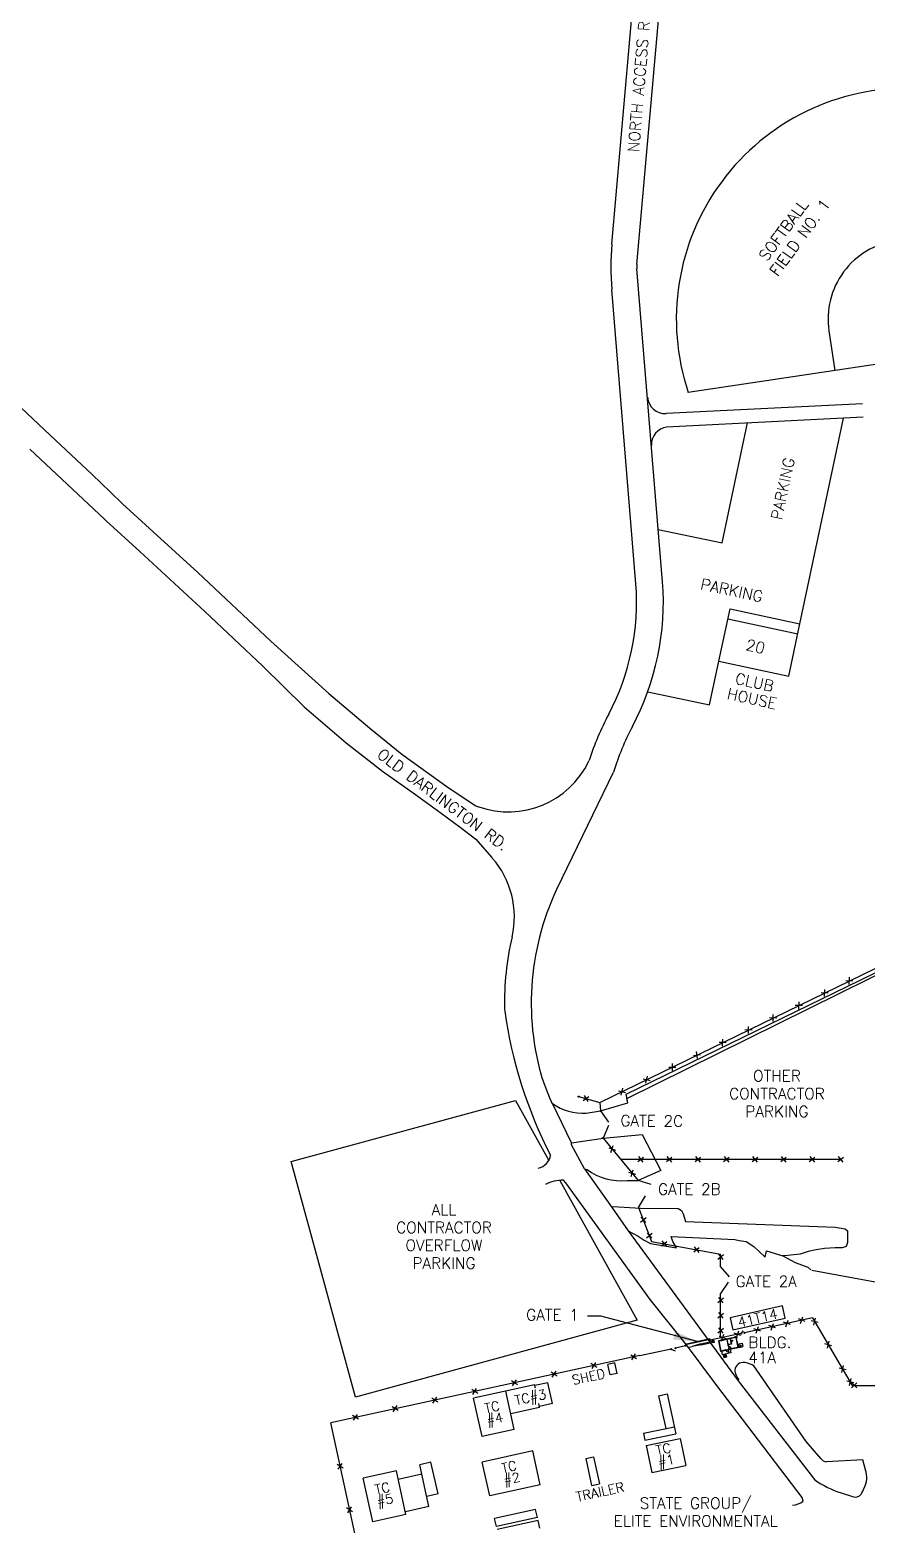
# Model space of a CAD drawing. Extents: x -16413 to 78405, y -232 to 83089.
# Drawn here: x -5337 to 5918, y 52197 to 72311 of the extents above; entities that cross this region are included whole.
import ezdxf
from ezdxf.enums import TextEntityAlignment as Align

# ---------------------------------------------------------------- set-up
doc = ezdxf.new("R2010")
doc.units = 0
doc.header["$LTSCALE"] = 350
doc.header["$MEASUREMENT"] = 0
doc.layers.add('BACKGROUND', color=7, linetype='CONTINUOUS')
doc.styles.add('SIMPLEX', font='SIMPLEX')

msp = doc.modelspace()

# ---------------------------------------------------------------- linework, layer by layer
at = {"layer": 'BACKGROUND'}
for p, q in [((2487, 69428), (3120, 76658)), ((2824, 69153), (3477, 76610)), ((3169, 64888), (2824, 69095)), ((2810, 64858), (2485, 68820)), ((5404, 68262), (5484, 67729)), ((7073, 67967), (3513, 67435)), ((-5066, 66857), (-5536, 67301)), ((5858, 67280), (3217, 67149)), ((5863, 67100), (3223, 66967)), ((3969, 65410), (4312, 67023)), ((5014, 64323), (5601, 67087)), ((-4501, 66330), (-5066, 66857)), ((-5337, 66669), (-4335, 65731)), ((-4260, 66097), (-4501, 66330)), ((-4091, 65934), (-4260, 66097)), ((-3681, 65560), (-4091, 65934)), ((-4310, 65706), (-4335, 65731)), ((-3861, 65293), (-4310, 65706)), ((3111, 65592), (3969, 65410)), ((-3681, 65560), (-3078, 65012)), ((-3861, 65293), (-2987, 64486)), ((-3078, 65012), (-2100, 64088)), ((-2987, 64486), (-2207, 63750)), ((3925, 63819), (4075, 64523)), ((4046, 64388), (4985, 64188)), ((4075, 64523), (5014, 64323)), ((4864, 63619), (5014, 64323)), ((-2100, 64088), (-1316, 63382)), ((3800, 63232), (3925, 63819)), ((3925, 63819), (4864, 63619)), ((-2207, 63750), (-1648, 63203)), ((-1316, 63382), (-769, 62917)), ((2969, 63408), (3800, 63232)), ((-1648, 63203), (-1087, 62721)), ((-769, 62917), (-337, 62566)), ((-1087, 62721), (-595, 62339)), ((-337, 62566), (284, 62118)), ((2175, 62472), (2181, 62484)), ((-595, 62339), (-155, 62027)), ((1820, 60900), (2508, 62327)), ((-155, 62027), (194, 61772)), ((284, 62118), (660, 61872)), ((194, 61772), (449, 61587)), ((660, 61872), (696, 61859)), ((2325, 57882), (10646, 61939)), ((2678, 57994), (10435, 61777)), ((2690, 57934), (10435, 61777)), ((449, 61587), (660, 61425)), ((660, 61425), (868, 61184)), ((868, 61184), (880, 61171)), ((5678, 59470), (5680, 59566)), ((5396, 59355), (5300, 59358)), ((5346, 59308), (5349, 59404)), ((5727, 59516), (5631, 59519)), ((5049, 59186), (4953, 59189)), ((5000, 59139), (5003, 59235)), ((4703, 59017), (4607, 59020)), ((4654, 58971), (4657, 59067)), ((3976, 58640), (3979, 58736)), ((4372, 58856), (4276, 58858)), ((4322, 58809), (4325, 58905)), ((3638, 58472), (3625, 58567)), ((4025, 58687), (3930, 58689)), ((3252, 58358), (3348, 58357)), ((3300, 58310), (3300, 58406)), ((3584, 58513), (3679, 58526)), ((2907, 58199), (3000, 58179)), ((2944, 58142), (2964, 58236)), ((2040, 57962), (2325, 57882)), ((2099, 57908), (2179, 57961)), ((2113, 57975), (2165, 57894)), ((2575, 58037), (2669, 58017)), ((2612, 57980), (2632, 58074)), ((2701, 57877), (2678, 57994)), ((2701, 57877), (2690, 57934)), ((-1824, 57088), (1192, 57911)), ((1192, 57911), (1638, 57103)), ((1689, 57870), (1675, 57888)), ((1945, 57338), (1689, 57870)), ((2142, 57738), (2336, 57768)), ((2325, 57882), (2336, 57768)), ((2336, 57768), (2701, 57877)), ((2336, 57768), (2440, 57619)), ((2443, 57571), (2368, 57404)), ((1942, 57313), (1945, 57338)), ((1945, 57338), (2368, 57404)), ((2368, 57404), (2896, 57452)), ((2368, 57404), (2840, 56831)), ((2896, 57452), (3144, 56967)), ((2117, 56989), (1942, 57313)), ((2444, 57271), (2535, 57243)), ((2475, 57211), (2504, 57303)), ((2837, 57087), (2911, 57148)), ((2843, 57155), (2905, 57081)), ((3221, 57087), (3295, 57148)), ((3227, 57155), (3289, 57081)), ((3605, 57087), (3679, 57148)), ((3611, 57155), (3673, 57081)), ((3989, 57087), (4063, 57148)), ((3995, 57155), (4057, 57081)), ((4373, 57087), (4447, 57148)), ((4379, 57155), (4441, 57081)), ((4757, 57087), (4831, 57148)), ((4763, 57155), (4825, 57081)), ((5141, 57087), (5215, 57148)), ((5147, 57155), (5209, 57081)), ((5525, 57087), (5599, 57148)), ((5531, 57155), (5593, 57081)), ((-959, 53920), (-1824, 57088)), ((2117, 56989), (2491, 56466)), ((2117, 56989), (2153, 56979)), ((2604, 57118), (5562, 57118)), ((2712, 56945), (2804, 56916)), ((2744, 56885), (2773, 56976)), ((3144, 56967), (2840, 56831)), ((1786, 56835), (2826, 54953)), ((1869, 56802), (1838, 56838)), ((3000, 55234), (1869, 56802)), ((2691, 56833), (2840, 56831)), ((3014, 56779), (2840, 56831)), ((2846, 56468), (2937, 56625)), ((2491, 56466), (2503, 56481)), ((2491, 56466), (2707, 56156)), ((2503, 56481), (2873, 56462)), ((2846, 56468), (3021, 56014)), ((2872, 56274), (2946, 56335)), ((2873, 56462), (3380, 56455)), ((2878, 56342), (2939, 56268)), ((3380, 56455), (3425, 56428)), ((3425, 56428), (3447, 56384)), ((3447, 56384), (3476, 56283)), ((2707, 56156), (2839, 56082)), ((2707, 56156), (4183, 54140)), ((2953, 56063), (3027, 56125)), ((2959, 56131), (3021, 56057)), ((3476, 56283), (5489, 56207)), ((5489, 56207), (5568, 56192)), ((5568, 56192), (5621, 56182)), ((5621, 56182), (5653, 56155)), ((5653, 56155), (5653, 56113)), ((2839, 56082), (2919, 56032)), ((2919, 56032), (3007, 55987)), ((3007, 55987), (3357, 55926)), ((3021, 56014), (3949, 55843)), ((3153, 55952), (3227, 56014)), ((3159, 56020), (3221, 55946)), ((3282, 56080), (4140, 56041)), ((3306, 56014), (3282, 56080)), ((3357, 55926), (3306, 56014)), ((3588, 55872), (3662, 55933)), ((3594, 55940), (3655, 55866)), ((4140, 56041), (4196, 56027)), ((4196, 56027), (4293, 56013)), ((4293, 56013), (4397, 55944)), ((4397, 55944), (4546, 55801)), ((5347, 55918), (5231, 55902)), ((5489, 55928), (5347, 55918)), ((5584, 55928), (5489, 55928)), ((5637, 55944), (5584, 55928)), ((5653, 55997), (5637, 55944)), ((5653, 56113), (5653, 56055)), ((5653, 56055), (5653, 55997)), ((3912, 55774), (3986, 55836)), ((3918, 55842), (3980, 55768)), ((3949, 55674), (3949, 55843)), ((4546, 55801), (4567, 55886)), ((4567, 55886), (4785, 55818)), ((4785, 55818), (4952, 55729)), ((4808, 55818), (4785, 55818)), ((4893, 55828), (4808, 55818)), ((5019, 55844), (4893, 55828)), ((4952, 55729), (5123, 55668)), ((5125, 55876), (5019, 55844)), ((5231, 55902), (5125, 55876)), ((4067, 55538), (3949, 55674)), ((5123, 55668), (5162, 55631)), ((6077, 55456), (5176, 55620)), ((4048, 55464), (3949, 55314)), ((3949, 54714), (3949, 55314)), ((3491, 54621), (3000, 55234)), ((3912, 55191), (3986, 55253)), ((3918, 55259), (3980, 55185)), ((4780, 55145), (4077, 54987)), ((4817, 54981), (4780, 55145)), ((2826, 54953), (-959, 53920)), ((2340, 55008), (2160, 55008)), ((3640, 54665), (2340, 55008)), ((3912, 54987), (3986, 55049)), ((3918, 55055), (3980, 54981)), ((4077, 54987), (4114, 54823)), ((4114, 54823), (4817, 54981)), ((5183, 54985), (4271, 54785)), ((4626, 54821), (4658, 54911)), ((4886, 54894), (4796, 54926)), ((4825, 54865), (4857, 54955)), ((5086, 54937), (4995, 54970)), ((5024, 54908), (5056, 54999)), ((5259, 54923), (5166, 54947)), ((5183, 54985), (5719, 54076)), ((5201, 54889), (5225, 54982)), ((4224, 54774), (3809, 54684)), ((3912, 54783), (3986, 54845)), ((3918, 54851), (3980, 54777)), ((4154, 54725), (3919, 54675)), ((4023, 54704), (3933, 54736)), ((3962, 54675), (3994, 54766)), ((4151, 54720), (4079, 54705)), ((4222, 54748), (4132, 54780)), ((4162, 54734), (4139, 54729)), ((4139, 54729), (4140, 54722)), ((4151, 54720), (4178, 54588)), ((4154, 54725), (4184, 54584)), ((4167, 54710), (4158, 54708)), ((4161, 54719), (4193, 54809)), ((4162, 54734), (4167, 54710)), ((4224, 54774), (4257, 54809)), ((4488, 54806), (4397, 54838)), ((4427, 54777), (4459, 54868)), ((4687, 54850), (4597, 54882)), ((3285, 54564), (2862, 54473)), ((3285, 54564), (3338, 54540)), ((3478, 54611), (3341, 54577)), ((3805, 54701), (3474, 54628)), ((3474, 54628), (3475, 54622)), ((3807, 54695), (3475, 54622)), ((3896, 54077), (3491, 54621)), ((3523, 54592), (3567, 54602)), ((3683, 54635), (3567, 54602)), ((3686, 54621), (3567, 54602)), ((3683, 54635), (3845, 54670)), ((3686, 54621), (3683, 54635)), ((3686, 54621), (3848, 54657)), ((3805, 54701), (3807, 54695)), ((3857, 54680), (3830, 54674)), ((3830, 54674), (3836, 54647)), ((3863, 54653), (3836, 54647)), ((3845, 54670), (3848, 54657)), ((3857, 54680), (3863, 54653)), ((3919, 54675), (3949, 54534)), ((3926, 54665), (3922, 54664)), ((3924, 54664), (3935, 54611)), ((4030, 54694), (3925, 54671)), ((3925, 54671), (3952, 54539)), ((3937, 54612), (3933, 54611)), ((3934, 54678), (3935, 54674)), ((3935, 54676), (3987, 54687)), ((3940, 54598), (3936, 54597)), ((3938, 54598), (3949, 54545)), ((3951, 54545), (3947, 54544)), ((4021, 54549), (3949, 54534)), ((4020, 54553), (3952, 54539)), ((3961, 54536), (3970, 54489)), ((3963, 54539), (4016, 54550)), ((3963, 54541), (3964, 54537)), ((4088, 54515), (3970, 54489)), ((3987, 54689), (3988, 54685)), ((4016, 54552), (4016, 54548)), ((4020, 54553), (4021, 54549)), ((4030, 54694), (4050, 54599)), ((4076, 54704), (4034, 54695)), ((4034, 54695), (4048, 54624)), ((4090, 54634), (4048, 54624)), ((4095, 54630), (4049, 54621)), ((4049, 54621), (4053, 54599)), ((4053, 54599), (4050, 54599)), ((4057, 54561), (4051, 54560)), ((4051, 54560), (4052, 54556)), ((4184, 54584), (4052, 54556)), ((4052, 54556), (4059, 54525)), ((4060, 54568), (4056, 54567)), ((4056, 54567), (4057, 54561)), ((4060, 54568), (4091, 54575)), ((4060, 54568), (4061, 54562)), ((4178, 54588), (4061, 54562)), ((4076, 54704), (4080, 54681)), ((4078, 54562), (4088, 54515)), ((4079, 54705), (4084, 54681)), ((4080, 54681), (4084, 54681)), ((4084, 54681), (4108, 54686)), ((4085, 54657), (4089, 54658)), ((4085, 54657), (4090, 54634)), ((4089, 54658), (4095, 54630)), ((4160, 54698), (4156, 54697)), ((4158, 54697), (4166, 54658)), ((4168, 54659), (4164, 54658)), ((4168, 54672), (4165, 54671)), ((4168, 54672), (4165, 54671)), ((4170, 54666), (4167, 54665)), ((4170, 54663), (4167, 54662)), ((4168, 54672), (4170, 54666)), ((4171, 54657), (4168, 54656)), ((4172, 54654), (4169, 54653)), ((4170, 54663), (4171, 54657)), ((4173, 54648), (4170, 54647)), ((4172, 54654), (4173, 54648)), ((4191, 54635), (4238, 54645)), ((4191, 54635), (4201, 54588)), ((4201, 54588), (4248, 54598)), ((4218, 54623), (4212, 54606)), ((4212, 54606), (4230, 54609)), ((4230, 54609), (4218, 54623)), ((4238, 54645), (4248, 54598)), ((5443, 54611), (5350, 54636)), ((5384, 54577), (5409, 54670)), ((2861, 54477), (-1291, 53574)), ((2286, 54317), (2206, 54369)), ((2220, 54302), (2272, 54383)), ((2525, 54379), (2432, 54359)), ((2463, 54218), (2432, 54359)), ((2556, 54238), (2525, 54379)), ((2820, 54433), (2740, 54485)), ((2754, 54419), (2806, 54499)), ((3982, 54492), (3991, 54448)), ((4020, 54489), (3984, 54481)), ((4022, 54478), (3987, 54470)), ((4024, 54467), (3989, 54459)), ((4026, 54456), (3991, 54449)), ((4017, 54499), (4027, 54455)), ((5100, 53321), (4395, 54340)), ((5635, 54285), (5542, 54310)), ((5576, 54251), (5601, 54344)), ((1217, 54086), (1137, 54138)), ((1151, 54072), (1203, 54152)), ((1625, 54113), (1450, 54074)), ((1688, 53832), (1625, 54113)), ((1752, 54200), (1671, 54253)), ((1686, 54186), (1738, 54267)), ((2556, 54238), (2463, 54218)), ((4188, 54166), (4183, 54140)), ((4183, 54140), (5211, 52809)), ((5738, 54110), (5645, 54134)), ((5680, 54075), (5704, 54168)), ((5710, 54042), (5778, 54110)), ((5778, 54042), (5711, 54110)), ((147, 53853), (67, 53906)), ((81, 53839), (133, 53920)), ((683, 53969), (602, 54021)), ((616, 53955), (668, 54035)), ((1447, 54086), (627, 53905)), ((741, 53389), (627, 53905)), ((1174, 53485), (1060, 54001)), ((1458, 54038), (1447, 54086)), ((3115, 53938), (3232, 53962)), ((3115, 53938), (3210, 53495)), ((3232, 53962), (3348, 53425)), ((4316, 53529), (3896, 54077)), ((5719, 54076), (5779, 54076)), ((6235, 54070), (5775, 54070)), ((-387, 53737), (-467, 53789)), ((-453, 53723), (-401, 53804)), ((1514, 53781), (1128, 53696)), ((1514, 53781), (1503, 53834)), ((1688, 53832), (1512, 53793)), ((3, 47639), (-1291, 53574)), ((-921, 53621), (-1001, 53673)), ((-987, 53607), (-935, 53687)), ((2910, 53432), (3328, 53519)), ((5043, 52570), (4316, 53529)), ((1174, 53485), (741, 53389)), ((2910, 53432), (2931, 53338)), ((2931, 53338), (3348, 53425)), ((2946, 53268), (3404, 53364)), ((3210, 53497), (3210, 53495)), ((3404, 53364), (3482, 53000)), ((5298, 53095), (5100, 53321)), ((1423, 53196), (743, 53046)), ((1524, 52739), (1423, 53196)), ((2136, 53094), (2242, 53117)), ((2242, 53117), (2320, 52753)), ((2946, 53268), (3024, 52904)), ((-1125, 52962), (-1206, 53014)), ((-1191, 52948), (-1139, 53028)), ((-410, 52926), (-855, 52827)), ((-281, 52340), (-410, 52926)), ((55, 53044), (-97, 53010)), ((27, 52448), (-97, 53010)), ((150, 52616), (55, 53044)), ((844, 52589), (743, 53046)), ((2136, 53094), (2214, 52731)), ((3024, 52904), (3482, 53000)), ((5859, 53077), (5371, 53048)), ((5895, 52940), (5859, 53077)), ((-726, 52241), (-855, 52827)), ((-69, 52881), (-385, 52812)), ((1524, 52739), (844, 52589)), ((2214, 52731), (2320, 52753)), ((150, 52616), (-3, 52583)), ((5057, 52521), (5043, 52570)), ((5571, 52631), (5722, 52583)), ((-998, 52377), (-1079, 52429)), ((-1065, 52363), (-1012, 52443)), ((-281, 52340), (-726, 52241)), ((27, 52448), (-289, 52378)), ((1462, 52406), (911, 52284)), ((1486, 52300), (935, 52178)), ((1486, 52300), (1462, 52406)), ((935, 52178), (911, 52284)), ((1495, 52259), (944, 52137)), ((1518, 52154), (1495, 52259))]:
    msp.add_line(p, q, dxfattribs=at)
for centre in [(2040, 57962), (2336, 57768), (2368, 57404), (4224, 54773, 4691), (4271, 54784, 4692), (3285, 54564), (3341, 54577), (3478, 54611), (3809, 54684)]:
    msp.add_circle(centre, 7.26, dxfattribs=at)
for centre, radius, start, end in [((6461, 68420), 3108, 88.5061, 198.4776), ((6073, 69114), 3600, 175, 184.6853), ((6461, 68420), 1068, 98.4918, 188.4918), ((3183, 69122), 360, 175, 184.275), ((3205, 67389), 240, 184.6853, 272.8318), ((3258, 66730), 240, 98.4918, 180.8788), ((-421, 64619), 3240, 332.17, 4.275), ((-421, 64619), 3600, 332.17, 4.275), ((5946, 61258), 3960, 152.17, 161.9637), ((5946, 61258), 3600, 152.17, 162.7294), ((1093, 62991), 1200, 250.688, 334.3809), ((-24, 60381), 1200, 346.9811, 41.1556), ((5003, 59219), 3600, 152.17, 195.3565), ((5003, 59219), 3960, 166.9811, 181.038), ((1344, 59153), 300, 181.038, 187.9821), ((7051, 59953), 6063, 187.9821, 207.2946), ((4959, 59347), 3594, 197.5117, 203.9588), ((2098, 58430), 693, 233.8722, 273.6327), ((1449, 57210), 218, 282.4965, 350.0576), ((2615, 57617), 788, 234.0984, 275.5368), ((1838, 56309), 529, 90.0144, 117.4717), ((4057, 54564), 39.3, 202.0808, 272.2975), ((4055, 54560), 39.3, 22.0808, 92.2975), ((4256, 54266), 120, 70.1263, 161.4559), ((4104, 53749), 659, 63.8061, 72.9663), ((4301, 54280), 160, 171.1212, 225.4668), ((5775, 54070), 0.5, 0, 180), ((5775, 54070), 0.5, 180, 0), ((5779, 54076), 1, 90, 270), ((5779, 54076), 1, 270, 90), ((5838, 54070), 0.5, 0, 180), ((5838, 54070), 0.5, 180, 0), ((5901, 54070), 0.5, 0, 180), ((5901, 54070), 0.5, 180, 0), ((5384, 53148), 101, 211.5438, 262.8195), ((5612, 52836), 302, 332.3452, 20.1209), ((5920, 53793), 1213, 234.2063, 253.2887), ((4901, 52706), 242, 273.3144, 310.2182), ((5762, 52668), 94.4, 245.1848, 323.5499), ((5329, 52915), 591, 329.2437, 338.3283)]:
    msp.add_arc(centre, radius, start, end, dxfattribs=at)
at = {"layer": 'BACKGROUND', "extrusion": (0, 0, -1)}
msp.add_ellipse((4083, 54682), major_axis=(17.9, 17.9), ratio=1, start_param=0.63249, end_param=2.097447, dxfattribs=at)
at = {"layer": 'BACKGROUND', "linetype": 'Continuous'}
for p in [(4037, 54553), (4057, 54584), (4087, 54670)]:
    msp.add_point(p, dxfattribs=at)
at = {"layer": 'BACKGROUND'}
msp.add_solid([(3340, 54800), (3312, 54695), (3640, 54665)], dxfattribs=at)

# ---------------------------------------------------------------- texts
at = {"layer": 'BACKGROUND', "style": 'SIMPLEX'}
for s, rotation, p in [('NORTH ACCESS ROAD', 85.2225, (3030, 72814)), ('OLD DARLINGTON RD.', 323.2178, (1026, 61258))]:
    msp.add_text(s, height=150, rotation=rotation, dxfattribs=at).set_placement(p, align=Align.RIGHT)
for s, height, rotation, p in [('FIELD NO. 1', 150, 53.8278, (5074, 69474)), ('SOFTBALL', 150, 53.8278, (4854, 69573)), ('PARKING', 150, 78, (4858, 66122)), ('PARKING', 150, 348, (4083, 64699)), ('20', 150, 348, (4402, 63943)), ('CLUB', 150, 348, (4389, 63462)), ('HOUSE', 150, 348, (4357, 63242)), ('GATE 2C', 150, 359.6049, (3023, 57560)), ('SHED', 128, 12.2816, (2186, 54130)), ('TC#3', 128, 12.2816, (1406, 53854)), ('TC', 128, 12.2816, (890, 53722)), ('#4', 128, 12.2816, (926, 53566)), ('TC', 128, 12.2816, (3194, 53158)), ('#1', 128, 12.2816, (3230, 53002)), ('TC', 128, 12.2816, (1118, 52918)), ('#2', 128, 12.2816, (1154, 52762)), ('TC', 128, 12.2816, (-586, 52630)), ('TRAILER', 128, 12.2816, (2342, 52582)), ('#5', 128, 12.2816, (-550, 52474))]:
    msp.add_text(s, height=height, rotation=rotation, dxfattribs=at).set_placement(p, align=Align.CENTER)
for s, p in [('OTHER', (4706, 58166)), ('CONTRACTOR', (4706, 57926)), ('PARKING', (4706, 57686)), ('ALL', (230, 56366)), ('CONTRACTOR', (230, 56126)), ('OVERFLOW', (230, 55886)), ('PARKING', (230, 55646)), ('STATE GROUP/', (3614, 52418)), ('ELITE ENVIRONMENTAL', (3614, 52178))]:
    msp.add_text(s, height=150, dxfattribs=at).set_placement(p, align=Align.CENTER)
for s, p in [('GATE 2B', (3107, 56641)), ('GATE 2A', (4150, 55401)), ('BLDG.', (4322, 54580)), ('41A', (4322, 54376))]:
    msp.add_text(s, height=150, dxfattribs=at).set_placement(p)
msp.add_text('GATE 1', height=150, dxfattribs=at).set_placement((2042, 54950), align=Align.RIGHT)
msp.add_text('41T14', height=132, rotation=13.1825, dxfattribs=at).set_placement((4198, 54857))

doc.saveas('drawing.dxf')
